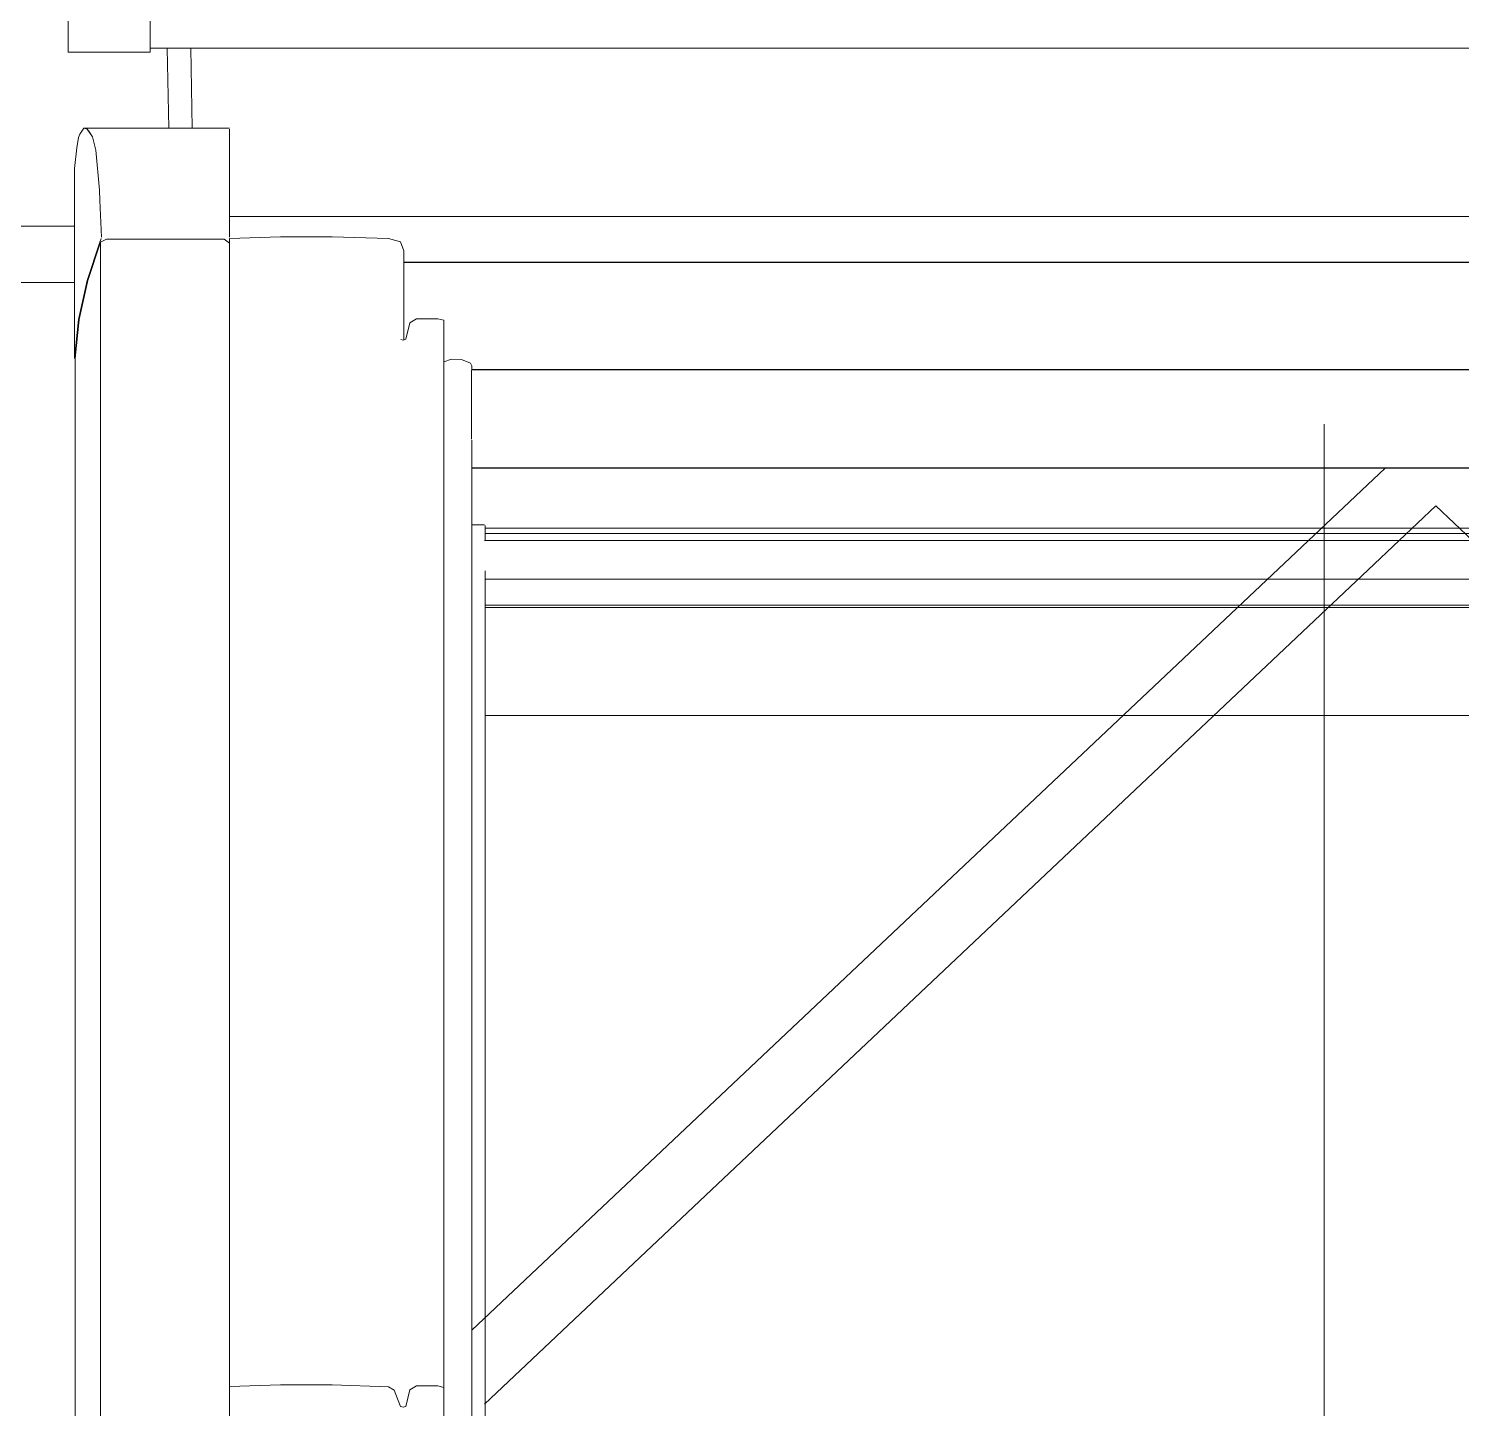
# Model space of a CAD drawing. Header units: metres. Extents: x -4 to 206, y -18 to 45.
# Drawn here: x 50.38 to 50.8279, y -3.3115 to -2.88 of the extents above; entities that cross this region are included whole.
import ezdxf

# ---------------------------------------------------------------- set-up
doc = ezdxf.new("R2010")
doc.units = ezdxf.units.M
doc.header["$MEASUREMENT"] = 0
doc.set_wipeout_variables(frame=1)
doc.linetypes.add('Untersicht', pattern=[0.001, 0.0005, -0.0005])
doc.linetypes.add('Wipeout_Contour', pattern=[1, 0, -1])
doc.layers.add('3._DD PP STG2_4_325 Dachfenster', color=7, linetype='Continuous')
doc.layers.add('3._DD PP STG2_4_851 Marker Schnitt', color=7, linetype='Continuous')

msp = doc.modelspace()

# ---------------------------------------------------------------- wipeouts: each hides what was drawn before it
at = {"color": 254, "linetype": 'Wipeout_Contour', "lineweight": 0, "ltscale": 755.890576}
msp.add_wipeout([(50.33801, -2.88617), (50.33738, -2.91112), (50.3627, -2.91112), (50.36401, -2.91297), (50.3644, -2.91409), (50.36493, -2.91726), (50.3657, -2.92375), (50.3657, -2.94175), (50.38, -2.94175), (50.38, -2.88249), (50.36763, -2.88249), (50.36763, -2.88525), (50.36763, -2.88737), (50.342, -2.88737), (50.342, -2.88617)], dxfattribs=at).dxf.layer = '3._DD PP STG2_4_325 Dachfenster'
at = {"color": 254, "linetype": 'Wipeout_Contour', "lineweight": 0, "ltscale": 456.543449}
msp.add_wipeout([(50.3655, -3.01861), (50.3655, -3.55347), (50.3657, -3.55535), (50.3663, -3.55852), (50.3676, -3.57243), (50.3676, -3.58839), (50.36762, -3.63669), (50.38, -3.63669), (50.38, -3.01861)], dxfattribs=at).dxf.layer = '3._DD PP STG2_4_325 Dachfenster'
at = {"color": 254, "linetype": 'Wipeout_Contour', "lineweight": 0, "ltscale": 202.270447}
msp.add_wipeout([(50.4428, -3.30465), (50.4428, -3.48855), (50.4587, -3.48855), (50.4587, -3.30414)], dxfattribs=at).dxf.layer = '3._DD PP STG2_4_325 Dachfenster'
at = {"color": 254, "linetype": 'Wipeout_Contour', "lineweight": 0, "ltscale": 202.454572}
msp.add_wipeout([(50.4963, -3.48855), (50.4971, -3.48855), (50.4971, -3.31114), (50.4963, -3.31093)], dxfattribs=at).dxf.layer = '3._DD PP STG2_4_325 Dachfenster'

# ---------------------------------------------------------------- next in the draw order: wipeouts: each hides what was drawn before it
at = {"color": 254, "linetype": 'Wipeout_Contour', "lineweight": 0, "ltscale": 201.881694}
msp.add_wipeout([(50.38, -2.86036), (50.38, -2.88249), (50.39237, -2.88249), (50.39237, -2.86036)], dxfattribs=at).dxf.layer = '3._DD PP STG2_4_325 Dachfenster'
at = {"color": 254, "linetype": 'Wipeout_Contour', "lineweight": 0, "ltscale": 201.901793}
msp.add_wipeout([(50.3943, -2.94175), (50.38, -2.94175), (50.38, -2.94231), (50.3943, -2.94231)], dxfattribs=at).dxf.layer = '3._DD PP STG2_4_325 Dachfenster'
at = {"color": 254, "linetype": 'Wipeout_Contour', "lineweight": 0, "ltscale": 201.860255}
msp.add_wipeout([(50.38, -3.00058), (50.3655, -3.00058), (50.3655, -3.01861), (50.38, -3.01861)], dxfattribs=at).dxf.layer = '3._DD PP STG2_4_325 Dachfenster'
at = {"color": 254, "linetype": 'Wipeout_Contour', "lineweight": 0, "ltscale": 202.457907}
msp.add_wipeout([(50.4979, -3.31086), (50.4971, -3.31114), (50.4971, -3.48855), (50.4979, -3.48855)], dxfattribs=at).dxf.layer = '3._DD PP STG2_4_325 Dachfenster'

# ---------------------------------------------------------------- next in the draw order: wipeouts: each hides what was drawn before it
at = {"color": 254, "linetype": 'Wipeout_Contour', "lineweight": 0, "ltscale": 757.846687}
msp.add_wipeout([(50.38, -2.94175), (50.3943, -2.94175), (50.3943, -2.92375), (50.39507, -2.91726), (50.3956, -2.91409), (50.39599, -2.91297), (50.3973, -2.91112), (50.42262, -2.91112), (50.42199, -2.88617), (50.418, -2.88617), (50.418, -2.88737), (50.39237, -2.88737), (50.39237, -2.88525), (50.39237, -2.88249), (50.38, -2.88249)], dxfattribs=at).dxf.layer = '3._DD PP STG2_4_325 Dachfenster'
at = {"color": 254, "linetype": 'Wipeout_Contour', "lineweight": 0, "ltscale": 201.857401}
msp.add_wipeout([(50.38, -2.99478), (50.3655, -2.99478), (50.3655, -3.00058), (50.38, -3.00058)], dxfattribs=at).dxf.layer = '3._DD PP STG2_4_325 Dachfenster'
at = {"color": 254, "linetype": 'Wipeout_Contour', "lineweight": 0, "ltscale": 452.753531}
msp.add_wipeout([(50.38, -3.63669), (50.39238, -3.63669), (50.3924, -3.58839), (50.3924, -3.57243), (50.3937, -3.55852), (50.3943, -3.55537), (50.3945, -3.55347), (50.3945, -3.01861), (50.38, -3.01861)], dxfattribs=at).dxf.layer = '3._DD PP STG2_4_325 Dachfenster'
at = {"color": 254, "linetype": 'Wipeout_Contour', "lineweight": 0, "ltscale": 202.450213}
msp.add_wipeout([(50.4943, -3.48855), (50.4963, -3.48855), (50.4963, -3.31093), (50.4943, -3.30576)], dxfattribs=at).dxf.layer = '3._DD PP STG2_4_325 Dachfenster'

# ---------------------------------------------------------------- next in the draw order: wipeouts: each hides what was drawn before it
at = {"color": 254, "linetype": 'Wipeout_Contour', "lineweight": 0, "ltscale": 201.959988}
msp.add_wipeout([(50.39238, -2.88002), (50.39237, -2.88737), (50.418, -2.88737), (50.418, -2.88002)], dxfattribs=at).dxf.layer = '3._DD PP STG2_4_325 Dachfenster'
at = {"color": 254, "linetype": 'Wipeout_Contour', "lineweight": 0, "ltscale": 201.630522}
msp.add_wipeout([(50.42312, -2.88617), (50.42199, -2.88617), (50.42262, -2.91112), (50.42325, -2.91112)], dxfattribs=at).dxf.layer = '3._DD PP STG2_4_325 Dachfenster'
at = {"color": 254, "linetype": 'Wipeout_Contour', "lineweight": 0, "ltscale": 252.788815}
msp.add_wipeout([(50.3657, -2.98316), (50.3655, -2.99478), (50.38, -2.99478), (50.38, -2.95942), (50.3657, -2.95942)], dxfattribs=at).dxf.layer = '3._DD PP STG2_4_325 Dachfenster'
at = {"color": 254, "linetype": 'Wipeout_Contour', "lineweight": 0, "ltscale": 202.440919}
msp.add_wipeout([(50.4925, -3.48855), (50.4943, -3.48855), (50.4943, -3.30576), (50.4925, -3.3047)], dxfattribs=at).dxf.layer = '3._DD PP STG2_4_325 Dachfenster'
at = {"color": 254, "linetype": 'Wipeout_Contour', "lineweight": 0, "ltscale": 202.463061}
msp.add_wipeout([(50.4979, -3.31086), (50.4979, -3.48855), (50.4992, -3.48855), (50.4992, -3.30569)], dxfattribs=at).dxf.layer = '3._DD PP STG2_4_325 Dachfenster'

# ---------------------------------------------------------------- next in the draw order: linework, layer by layer
at = {"layer": '3._DD PP STG2_4_325 Dachfenster', "color": 7, "linetype": 'Continuous', "lineweight": 13, "ltscale": 1000, "flags": 128}
msp.add_lwpolyline([(50.39237, -2.88525), (50.39237, -2.88737)], dxfattribs=at)

# ---------------------------------------------------------------- next in the draw order: wipeouts: each hides what was drawn before it
at = {"color": 254, "linetype": 'Wipeout_Contour', "lineweight": 0, "ltscale": 201.958177}
msp.add_wipeout([(50.39239, -2.87125), (50.39238, -2.88002), (50.418, -2.88002), (50.418, -2.87125)], dxfattribs=at).dxf.layer = '3._DD PP STG2_4_325 Dachfenster'
at = {"color": 254, "linetype": 'Wipeout_Contour', "lineweight": 0, "ltscale": 202.030399}
msp.add_wipeout([(50.43074, -2.88617), (50.4233, -2.88617), (50.42385, -2.91112), (50.43112, -2.91112)], dxfattribs=at).dxf.layer = '3._DD PP STG2_4_325 Dachfenster'
at = {"color": 254, "linetype": 'Wipeout_Contour', "lineweight": 0, "ltscale": 201.915296}
msp.add_wipeout([(50.3945, -2.99478), (50.38, -2.99478), (50.38, -3.00058), (50.3945, -3.00058)], dxfattribs=at).dxf.layer = '3._DD PP STG2_4_325 Dachfenster'
at = {"color": 254, "linetype": 'Wipeout_Contour', "lineweight": 0, "ltscale": 202.401967}
msp.add_wipeout([(50.4749, -3.48855), (50.4925, -3.48855), (50.4925, -3.3047), (50.4749, -3.30414)], dxfattribs=at).dxf.layer = '3._DD PP STG2_4_325 Dachfenster'
at = {"color": 254, "linetype": 'Wipeout_Contour', "lineweight": 0, "ltscale": 202.468291}
msp.add_wipeout([(50.4992, -3.48855), (50.5013, -3.48855), (50.5013, -3.30442), (50.4992, -3.30569)], dxfattribs=at).dxf.layer = '3._DD PP STG2_4_325 Dachfenster'

# ---------------------------------------------------------------- next in the draw order: linework, layer by layer
at = {"layer": '3._DD PP STG2_4_325 Dachfenster', "color": 7, "linetype": 'Continuous', "lineweight": 13, "ltscale": 1000, "flags": 128}
for points in [[(50.40214, -2.6606), (50.40665, -2.67658), (50.40954, -2.69596), (50.41081, -2.71844), (50.41039, -2.74383), (50.4083, -2.77169), (50.40457, -2.80181), (50.40325, -2.80839), (50.40116, -2.81524), (50.4004, -2.81715), (50.39929, -2.82182), (50.3963, -2.83219), (50.39562, -2.83596), (50.3937, -2.84555), (50.39335, -2.84911), (50.3924, -2.85774), (50.3924, -2.86092), (50.39239, -2.87125), (50.39238, -2.88002), (50.39237, -2.88737)], [(50.39237, -2.79375), (50.39237, -2.88525)]]:
    msp.add_lwpolyline(points, dxfattribs=at)

# ---------------------------------------------------------------- next in the draw order: wipeouts: each hides what was drawn before it
at = {"color": 254, "linetype": 'Wipeout_Contour', "lineweight": 0, "ltscale": 151.80602}
msp.add_wipeout([(50.4232, -2.88617), (50.42375, -2.91112), (50.4233, -2.88617)], dxfattribs=at).dxf.layer = '3._DD PP STG2_4_325 Dachfenster'
at = {"color": 254, "linetype": 'Wipeout_Contour', "lineweight": 0, "ltscale": 305.617239}
msp.add_wipeout([(51.19688, -2.88617), (50.43074, -2.88617), (50.43112, -2.91112), (50.4428, -2.91112), (50.4428, -2.93878), (51.19688, -2.93878)], dxfattribs=at).dxf.layer = '3._DD PP STG2_4_325 Dachfenster'
at = {"color": 254, "linetype": 'Wipeout_Contour', "lineweight": 0, "ltscale": 251.918603}
msp.add_wipeout([(50.38, -2.99478), (50.3945, -2.99478), (50.3945, -2.98331), (50.3943, -2.95942), (50.38, -2.95942)], dxfattribs=at).dxf.layer = '3._DD PP STG2_4_325 Dachfenster'
at = {"color": 254, "linetype": 'Wipeout_Contour', "lineweight": 0, "ltscale": 202.392525}
msp.add_wipeout([(50.4971, -2.97745), (50.4971, -3.31114), (50.4979, -3.31086), (50.4979, -2.97717)], dxfattribs=at).dxf.layer = '3._DD PP STG2_4_325 Dachfenster'
at = {"color": 254, "linetype": 'Wipeout_Contour', "lineweight": 0, "ltscale": 201.918149}
msp.add_wipeout([(50.3945, -3.00058), (50.38, -3.00058), (50.38, -3.01861), (50.3945, -3.01861)], dxfattribs=at).dxf.layer = '3._DD PP STG2_4_325 Dachfenster'
at = {"color": 254, "linetype": 'Wipeout_Contour', "lineweight": 0, "ltscale": 202.334307}
msp.add_wipeout([(50.4587, -3.30414), (50.4587, -3.48855), (50.4749, -3.48855), (50.4749, -3.30414)], dxfattribs=at).dxf.layer = '3._DD PP STG2_4_325 Dachfenster'
at = {"color": 254, "linetype": 'Wipeout_Contour', "lineweight": 0, "ltscale": 202.485182}
msp.add_wipeout([(50.5013, -3.48855), (50.5079, -3.48855), (50.5079, -3.30442), (50.5013, -3.30442)], dxfattribs=at).dxf.layer = '3._DD PP STG2_4_325 Dachfenster'

# ---------------------------------------------------------------- next in the draw order: wipeouts: each hides what was drawn before it
at = {"color": 254, "linetype": 'Wipeout_Contour', "lineweight": 0, "ltscale": 151.384043}
msp.add_wipeout([(50.42312, -2.88617), (50.42325, -2.91112), (50.4232, -2.88617)], dxfattribs=at).dxf.layer = '3._DD PP STG2_4_325 Dachfenster'
at = {"color": 254, "linetype": 'Wipeout_Contour', "lineweight": 0, "ltscale": 252.227151}
msp.add_wipeout([(50.3945, -2.98316), (50.3945, -3.55347), (50.3956, -3.54311), (50.3958, -3.54221), (50.3958, -2.97092)], dxfattribs=at).dxf.layer = '3._DD PP STG2_4_325 Dachfenster'
at = {"color": 254, "linetype": 'Wipeout_Contour', "lineweight": 0, "ltscale": 202.382822}
msp.add_wipeout([(50.4943, -2.97205), (50.4943, -3.30576), (50.4963, -3.31093), (50.4963, -2.97721)], dxfattribs=at).dxf.layer = '3._DD PP STG2_4_325 Dachfenster'
at = {"color": 254, "linetype": 'Wipeout_Contour', "lineweight": 0, "ltscale": 202.502325}
msp.add_wipeout([(50.5079, -3.48855), (50.5098, -3.48855), (50.5098, -3.30492), (50.5079, -3.30442)], dxfattribs=at).dxf.layer = '3._DD PP STG2_4_325 Dachfenster'

# ---------------------------------------------------------------- next in the draw order: wipeouts: each hides what was drawn before it
at = {"color": 254, "linetype": 'Wipeout_Contour', "lineweight": 0, "ltscale": 203.617455}
msp.add_wipeout([(51.222, -2.87867), (50.418, -2.87867), (50.418, -2.88617), (51.222, -2.88617)], dxfattribs=at).dxf.layer = '3._DD PP STG2_4_325 Dachfenster'
at = {"color": 254, "linetype": 'Wipeout_Contour', "lineweight": 0, "ltscale": 252.154072}
msp.add_wipeout([(50.3958, -2.97092), (50.3958, -3.54221), (50.3983, -3.53094), (50.3985, -3.53034), (50.3985, -2.95875)], dxfattribs=at).dxf.layer = '3._DD PP STG2_4_325 Dachfenster'
at = {"color": 254, "linetype": 'Wipeout_Contour', "lineweight": 0, "ltscale": 202.264694}
msp.add_wipeout([(50.4963, -3.31093), (50.4971, -3.31114), (50.4971, -2.97745), (50.4964, -2.97727)], dxfattribs=at).dxf.layer = '3._DD PP STG2_4_325 Dachfenster'
at = {"color": 254, "linetype": 'Wipeout_Contour', "lineweight": 0, "ltscale": 202.471284}
msp.add_wipeout([(50.5098, -2.98422), (50.5098, -3.48855), (50.5122, -3.48855), (50.5122, -2.98339)], dxfattribs=at).dxf.layer = '3._DD PP STG2_4_325 Dachfenster'

# ---------------------------------------------------------------- next in the draw order: linework, layer by layer
at = {"layer": '3._DD PP STG2_4_325 Dachfenster', "color": 7, "linetype": 'Continuous', "lineweight": 13, "ltscale": 1000, "flags": 128}
for points in [[(50.418, -2.88737), (50.418, -2.88002), (50.418, -2.87125), (50.418, -2.86092), (50.418, -2.84911), (50.418, -2.83596), (50.418, -2.82182), (50.418, -2.81524), (50.418, -2.80839), (50.418, -2.80181), (50.418, -2.77169), (50.418, -2.74383), (50.418, -2.71844), (50.418, -2.69596), (50.418, -2.67658), (50.418, -2.6606)], [(50.39237, -2.88737), (50.418, -2.88737)], [(50.418, -2.88617), (51.222, -2.88617)]]:
    msp.add_lwpolyline(points, dxfattribs=at)

# ---------------------------------------------------------------- next in the draw order: wipeouts: each hides what was drawn before it
at = {"color": 254, "linetype": 'Wipeout_Contour', "lineweight": 0, "ltscale": 252.294394}
msp.add_wipeout([(50.3943, -2.92375), (50.3943, -2.98316), (50.3956, -2.97092), (50.3956, -2.91409), (50.39507, -2.91726)], dxfattribs=at).dxf.layer = '3._DD PP STG2_4_325 Dachfenster'
at = {"color": 254, "linetype": 'Wipeout_Contour', "lineweight": 0, "ltscale": 252.143374}
msp.add_wipeout([(50.4025, -2.9468), (50.3985, -2.95875), (50.3985, -3.53034), (50.4023, -3.51899), (50.4025, -3.51847)], dxfattribs=at).dxf.layer = '3._DD PP STG2_4_325 Dachfenster'
at = {"color": 254, "linetype": 'Wipeout_Contour', "lineweight": 0, "ltscale": 202.374682}
msp.add_wipeout([(50.4925, -2.97098), (50.4925, -3.3047), (50.4943, -3.30576), (50.4943, -2.97205)], dxfattribs=at).dxf.layer = '3._DD PP STG2_4_325 Dachfenster'
at = {"color": 254, "linetype": 'Wipeout_Contour', "lineweight": 0, "ltscale": 202.395783}
msp.add_wipeout([(50.4992, -2.97201), (50.4979, -2.97717), (50.4979, -3.31086), (50.4992, -3.30569)], dxfattribs=at).dxf.layer = '3._DD PP STG2_4_325 Dachfenster'
at = {"color": 254, "linetype": 'Wipeout_Contour', "lineweight": 0, "ltscale": 202.435993}
msp.add_wipeout([(50.5079, -2.97074), (50.5079, -3.30442), (50.5098, -3.30492), (50.5098, -2.97123)], dxfattribs=at).dxf.layer = '3._DD PP STG2_4_325 Dachfenster'
at = {"color": 254, "linetype": 'Wipeout_Contour', "lineweight": 0, "ltscale": 202.482217}
msp.add_wipeout([(50.5122, -2.98339), (50.5122, -3.48855), (50.5153, -3.48855), (50.5153, -2.98347)], dxfattribs=at).dxf.layer = '3._DD PP STG2_4_325 Dachfenster'

# ---------------------------------------------------------------- next in the draw order: linework, layer by layer
at = {"layer": '3._DD PP STG2_4_325 Dachfenster', "color": 7, "linetype": 'Continuous', "lineweight": 13, "ltscale": 1000, "flags": 128}
for points in [[(50.4971, -3.31114), (50.4963, -3.31093)], [(50.4979, -3.31086), (50.4971, -3.31114)]]:
    msp.add_lwpolyline(points, dxfattribs=at)

# ---------------------------------------------------------------- next in the draw order: wipeouts: each hides what was drawn before it
at = {"color": 254, "linetype": 'Wipeout_Contour', "lineweight": 0, "ltscale": 202.118539}
msp.add_wipeout([(50.4411, -2.94584), (50.4043, -2.94584), (50.4043, -3.51772), (50.4411, -3.51772)], dxfattribs=at).dxf.layer = '3._DD PP STG2_4_325 Dachfenster'
at = {"color": 254, "linetype": 'Wipeout_Contour', "lineweight": 0, "ltscale": 202.335804}
msp.add_wipeout([(50.4749, -2.97042), (50.4749, -3.30414), (50.4925, -3.3047), (50.4925, -2.97098)], dxfattribs=at).dxf.layer = '3._DD PP STG2_4_325 Dachfenster'
at = {"color": 254, "linetype": 'Wipeout_Contour', "lineweight": 0, "ltscale": 202.402006}
msp.add_wipeout([(50.4992, -2.97201), (50.4992, -3.30569), (50.5013, -3.30442), (50.5013, -2.97074)], dxfattribs=at).dxf.layer = '3._DD PP STG2_4_325 Dachfenster'
at = {"color": 254, "linetype": 'Wipeout_Contour', "lineweight": 0, "ltscale": 202.494179}
msp.add_wipeout([(50.5153, -2.98347), (50.5153, -3.48855), (50.5181, -3.48855), (50.5181, -2.9846)], dxfattribs=at).dxf.layer = '3._DD PP STG2_4_325 Dachfenster'

# ---------------------------------------------------------------- next in the draw order: linework, layer by layer
at = {"layer": '3._DD PP STG2_4_325 Dachfenster', "color": 7, "linetype": 'Continuous', "lineweight": 13, "ltscale": 1000, "flags": 128}
for points in [[(50.4943, -3.30576), (50.4925, -3.3047)], [(50.4963, -3.31093), (50.4943, -3.30576)]]:
    msp.add_lwpolyline(points, dxfattribs=at)

# ---------------------------------------------------------------- next in the draw order: wipeouts: each hides what was drawn before it
at = {"color": 254, "linetype": 'Wipeout_Contour', "lineweight": 0, "ltscale": 252.964002}
msp.add_wipeout([(50.4025, -2.9468), (50.4025, -3.51847), (50.40275, -3.51781), (50.4043, -3.51772), (50.4043, -2.94584)], dxfattribs=at).dxf.layer = '3._DD PP STG2_4_325 Dachfenster'
at = {"color": 254, "linetype": 'Wipeout_Contour', "lineweight": 0, "ltscale": 202.195528}
msp.add_wipeout([(50.4411, -3.51772), (50.4428, -3.51772), (50.4428, -2.94709), (50.4411, -2.94584)], dxfattribs=at).dxf.layer = '3._DD PP STG2_4_325 Dachfenster'
at = {"color": 254, "linetype": 'Wipeout_Contour', "lineweight": 0, "ltscale": 202.001288}
msp.add_wipeout([(50.4963, -2.94673), (50.4943, -2.97205), (50.4963, -2.97714), (50.4973, -2.94949)], dxfattribs=at).dxf.layer = '3._DD PP STG2_4_325 Dachfenster'
at = {"color": 254, "linetype": 'Wipeout_Contour', "lineweight": 0, "ltscale": 202.419331}
msp.add_wipeout([(50.5079, -2.97074), (50.5013, -2.97074), (50.5013, -3.30442), (50.5079, -3.30442)], dxfattribs=at).dxf.layer = '3._DD PP STG2_4_325 Dachfenster'
at = {"color": 254, "linetype": 'Wipeout_Contour', "lineweight": 0, "ltscale": 302.865398}
msp.add_wipeout([(50.5181, -3.48855), (50.5186, -3.48855), (50.5186, -3.0087), (50.5185, -2.98658), (50.5186, -2.98545), (50.5181, -2.9846)], dxfattribs=at).dxf.layer = '3._DD PP STG2_4_325 Dachfenster'

# ---------------------------------------------------------------- next in the draw order: linework, layer by layer
at = {"layer": '3._DD PP STG2_4_325 Dachfenster', "color": 7, "linetype": 'Continuous', "lineweight": 13, "ltscale": 1000, "flags": 128}
for points in [[(50.4992, -3.30569), (50.4979, -3.31086)], [(50.5013, -3.30442), (50.4992, -3.30569)], [(50.5098, -3.30492), (50.5079, -3.30442), (50.5013, -3.30442)]]:
    msp.add_lwpolyline(points, dxfattribs=at)

# ---------------------------------------------------------------- next in the draw order: wipeouts: each hides what was drawn before it
at = {"color": 254, "linetype": 'Wipeout_Contour', "lineweight": 0, "ltscale": 202.204256}
msp.add_wipeout([(50.4428, -2.97093), (50.4428, -3.30465), (50.4587, -3.30414), (50.4587, -2.97042)], dxfattribs=at).dxf.layer = '3._DD PP STG2_4_325 Dachfenster'
at = {"color": 254, "linetype": 'Wipeout_Contour', "lineweight": 0, "ltscale": 203.644315}
msp.add_wipeout([(50.5185, -3.00171), (51.1215, -3.00171), (51.1215, -2.9974), (50.5185, -2.9974)], dxfattribs=at).dxf.layer = '3._DD PP STG2_4_325 Dachfenster'
at = {"color": 254, "linetype": 'Wipeout_Contour', "lineweight": 0, "ltscale": 203.646783}
msp.add_wipeout([(50.5186, -3.00949), (50.5186, -3.01055), (51.1214, -3.01055), (51.1214, -3.00949)], dxfattribs=at).dxf.layer = '3._DD PP STG2_4_325 Dachfenster'
at = {"color": 254, "linetype": 'Wipeout_Contour', "lineweight": 0, "ltscale": 152.601748}
msp.add_wipeout([(50.5186, -3.01741), (50.5186, -3.28706), (50.80413, -3.01741)], dxfattribs=at).dxf.layer = '3._DD PP STG2_4_325 Dachfenster'

# ---------------------------------------------------------------- next in the draw order: wipeouts: each hides what was drawn before it
at = {"color": 254, "linetype": 'Wipeout_Contour', "lineweight": 0, "ltscale": 202.268298}
msp.add_wipeout([(50.4587, -2.97042), (50.4587, -3.30414), (50.4749, -3.30414), (50.4749, -2.97042)], dxfattribs=at).dxf.layer = '3._DD PP STG2_4_325 Dachfenster'
at = {"color": 254, "linetype": 'Wipeout_Contour', "lineweight": 0, "ltscale": 203.642565}
msp.add_wipeout([(50.5185, -2.98679), (50.5185, -2.9974), (51.1215, -2.9974), (51.1215, -2.98679)], dxfattribs=at).dxf.layer = '3._DD PP STG2_4_325 Dachfenster'
at = {"color": 254, "linetype": 'Wipeout_Contour', "lineweight": 0, "ltscale": 203.645417}
msp.add_wipeout([(50.5185, -3.00673), (51.1215, -3.00673), (51.1215, -3.00171), (50.5185, -3.00171)], dxfattribs=at).dxf.layer = '3._DD PP STG2_4_325 Dachfenster'
at = {"color": 254, "linetype": 'Wipeout_Contour', "lineweight": 0, "ltscale": 203.646984}
msp.add_wipeout([(50.5186, -3.01055), (50.5186, -3.01118), (51.1214, -3.01118), (51.1214, -3.01055)], dxfattribs=at).dxf.layer = '3._DD PP STG2_4_325 Dachfenster'
at = {"color": 254, "linetype": 'Wipeout_Contour', "lineweight": 0, "ltscale": 407.447687}
msp.add_wipeout([(50.5186, -3.28706), (50.5186, -3.31181), (50.70574, -3.48855), (50.93426, -3.48855), (51.1214, -3.31181), (51.1214, -3.28706), (50.83587, -3.01741), (50.80413, -3.01741)], dxfattribs=at).dxf.layer = '3._DD PP STG2_4_325 Dachfenster'

# ---------------------------------------------------------------- next in the draw order: linework, layer by layer
at = {"layer": '3._DD PP STG2_4_325 Dachfenster', "color": 7, "linetype": 'Continuous', "lineweight": 13, "ltscale": 1000, "flags": 128}
for points in [[(50.82, -3.02929), (50.80854, -3.0401), (50.79881, -3.0493), (50.52257, -3.31019)], [(50.82, -3.02929), (50.83146, -3.0401), (50.84119, -3.0493), (51.11743, -3.31019)], [(50.5186, -3.03515), (50.5225, -3.03515)], [(50.5227, -3.03537), (50.5227, -3.0401)], [(50.5227, -3.03622), (51.1173, -3.03622)], [(50.52257, -3.0401), (51.11743, -3.0401)], [(50.5227, -3.03791), (51.1173, -3.03791)], [(50.5227, -3.04958), (50.5227, -3.48855)], [(50.5227, -3.05213), (51.1173, -3.05213)], [(50.5227, -3.06026), (51.1173, -3.06026)], [(50.5227, -3.06103), (51.1173, -3.06103)], [(50.5227, -3.09476), (51.1173, -3.09476)], [(50.4925, -3.3047), (50.4749, -3.30414), (50.4587, -3.30414), (50.4428, -3.30465)]]:
    msp.add_lwpolyline(points, dxfattribs=at)

# ---------------------------------------------------------------- next in the draw order: wipeouts: each hides what was drawn before it
at = {"color": 254, "linetype": 'Wipeout_Contour', "lineweight": 0, "ltscale": 202.15911}
msp.add_wipeout([(50.4428, -2.97093), (50.4587, -2.97042), (50.4587, -2.9451), (50.4428, -2.94562)], dxfattribs=at).dxf.layer = '3._DD PP STG2_4_325 Dachfenster'
at = {"color": 254, "linetype": 'Wipeout_Contour', "lineweight": 0, "ltscale": 202.290698}
msp.add_wipeout([(50.4925, -2.94567), (50.4749, -2.9451), (50.4749, -2.97042), (50.4925, -2.97098)], dxfattribs=at).dxf.layer = '3._DD PP STG2_4_325 Dachfenster'
at = {"color": 254, "linetype": 'Wipeout_Contour', "lineweight": 0, "ltscale": 203.647143}
msp.add_wipeout([(50.5186, -3.01118), (50.5186, -3.01189), (51.1214, -3.01189), (51.1214, -3.01118)], dxfattribs=at).dxf.layer = '3._DD PP STG2_4_325 Dachfenster'

# ---------------------------------------------------------------- next in the draw order: wipeouts: each hides what was drawn before it
at = {"color": 254, "linetype": 'Wipeout_Contour', "lineweight": 0, "ltscale": 202.223546}
msp.add_wipeout([(50.4749, -2.9451), (50.4587, -2.9451), (50.4587, -2.97042), (50.4749, -2.97042)], dxfattribs=at).dxf.layer = '3._DD PP STG2_4_325 Dachfenster'
at = {"color": 254, "linetype": 'Wipeout_Contour', "lineweight": 0, "ltscale": 152.21936}
msp.add_wipeout([(50.4925, -2.97098), (50.4963, -2.94673), (50.4925, -2.94567)], dxfattribs=at).dxf.layer = '3._DD PP STG2_4_325 Dachfenster'
at = {"color": 254, "linetype": 'Wipeout_Contour', "lineweight": 0, "ltscale": 305.466695}
msp.add_wipeout([(50.5185, -3.00758), (50.5185, -3.00843), (50.5186, -3.00949), (51.1214, -3.00949), (51.1214, -3.0087), (51.1215, -3.00758)], dxfattribs=at).dxf.layer = '3._DD PP STG2_4_325 Dachfenster'
at = {"color": 254, "linetype": 'Wipeout_Contour', "lineweight": 0, "ltscale": 203.647878}
msp.add_wipeout([(50.5186, -3.01189), (50.5186, -3.01734), (51.1214, -3.01734), (51.1214, -3.01189)], dxfattribs=at).dxf.layer = '3._DD PP STG2_4_325 Dachfenster'

# ---------------------------------------------------------------- next in the draw order: linework, layer by layer
at = {"layer": '3._DD PP STG2_4_325 Dachfenster', "color": 7, "linetype": 'Continuous', "lineweight": 13, "ltscale": 1000, "flags": 128}
for points in [[(50.5186, -3.01734), (51.1214, -3.01734)], [(50.80413, -3.01741), (50.5186, -3.28706)], [(50.5186, -3.01741), (51.1214, -3.01741)]]:
    msp.add_lwpolyline(points, dxfattribs=at)

# ---------------------------------------------------------------- next in the draw order: wipeouts: each hides what was drawn before it
at = {"color": 254, "linetype": 'Wipeout_Contour', "lineweight": 0, "ltscale": 151.488179}
msp.add_wipeout([(50.4963, -2.97714), (50.4971, -2.97745), (50.4973, -2.94949)], dxfattribs=at).dxf.layer = '3._DD PP STG2_4_325 Dachfenster'
at = {"color": 254, "linetype": 'Wipeout_Contour', "lineweight": 0, "ltscale": 203.646106}
msp.add_wipeout([(50.5185, -3.00758), (51.1215, -3.00758), (51.1215, -3.00673), (50.5185, -3.00673)], dxfattribs=at).dxf.layer = '3._DD PP STG2_4_325 Dachfenster'

# ---------------------------------------------------------------- next in the draw order: linework, layer by layer
at = {"layer": '3._DD PP STG2_4_325 Dachfenster', "color": 7, "linetype": 'Continuous', "lineweight": 13, "ltscale": 1000, "flags": 128}
msp.add_lwpolyline([(50.5186, -3.0087), (50.5186, -3.48855)], dxfattribs=at)

# ---------------------------------------------------------------- next in the draw order: wipeouts: each hides what was drawn before it
at = {"color": 254, "linetype": 'Wipeout_Contour', "lineweight": 0, "ltscale": 151.803133}
msp.add_wipeout([(50.4925, -2.97098), (50.4943, -2.97205), (50.4963, -2.94673)], dxfattribs=at).dxf.layer = '3._DD PP STG2_4_325 Dachfenster'

# ---------------------------------------------------------------- next in the draw order: wipeouts: each hides what was drawn before it
at = {"color": 254, "linetype": 'Wipeout_Contour', "lineweight": 0, "ltscale": 203.634897}
msp.add_wipeout([(50.4973, -2.95313), (50.4973, -2.96508), (51.1427, -2.96508), (51.1427, -2.95313)], dxfattribs=at).dxf.layer = '3._DD PP STG2_4_325 Dachfenster'

# ---------------------------------------------------------------- next in the draw order: wipeouts: each hides what was drawn before it
at = {"color": 254, "linetype": 'Wipeout_Contour', "lineweight": 0, "ltscale": 814.512266}
msp.add_wipeout([(50.4428, -2.93878), (50.4428, -2.94562), (50.4587, -2.9451), (50.4749, -2.9451), (50.4925, -2.94567), (50.4963, -2.94673), (50.4973, -2.94949), (50.4973, -2.95306), (51.1427, -2.95306), (51.1427, -2.94949), (51.1437, -2.94673), (51.1475, -2.94567), (51.1651, -2.9451), (51.1813, -2.9451), (51.19688, -2.94561), (51.19688, -2.93878)], dxfattribs=at).dxf.layer = '3._DD PP STG2_4_325 Dachfenster'
at = {"color": 254, "linetype": 'Wipeout_Contour', "lineweight": 0, "ltscale": 814.566768}
msp.add_wipeout([(50.4973, -2.96508), (50.4973, -2.97738), (50.4979, -2.97717), (50.4992, -2.97201), (50.5013, -2.97074), (50.5079, -2.97074), (50.5098, -2.97123), (50.5098, -2.97965), (51.1302, -2.97965), (51.1302, -2.97123), (51.1321, -2.97074), (51.1387, -2.97074), (51.1408, -2.97201), (51.1421, -2.97717), (51.1427, -2.97738), (51.1427, -2.96508)], dxfattribs=at).dxf.layer = '3._DD PP STG2_4_325 Dachfenster'

# ---------------------------------------------------------------- next in the draw order: linework, layer by layer
at = {"layer": '3._DD PP STG2_4_325 Dachfenster', "color": 7, "linetype": 'Continuous', "lineweight": 13, "ltscale": 1000, "flags": 128}
for points in [[(50.4973, -2.94949), (50.4963, -2.94673)], [(50.4973, -2.97738), (50.4973, -2.94949)], [(50.4973, -2.95306), (51.1427, -2.95306)], [(50.4979, -2.97717), (50.4992, -2.97201)], [(50.4992, -2.97201), (50.5013, -2.97074)], [(50.5013, -2.97074), (50.5079, -2.97074), (50.5098, -2.97123)], [(50.4964, -2.97727), (50.4971, -2.97745)], [(50.4971, -2.97745), (50.4979, -2.97717)]]:
    msp.add_lwpolyline(points, dxfattribs=at)

# ---------------------------------------------------------------- next in the draw order: wipeouts: each hides what was drawn before it
at = {"color": 254, "linetype": 'Wipeout_Contour', "lineweight": 0, "ltscale": 607.903839}
msp.add_wipeout([(50.3956, -2.97092), (50.3943, -2.98316), (50.3958, -2.97092), (50.3985, -2.95875), (50.4025, -2.9468), (50.4043, -2.94584), (50.4411, -2.94584), (50.4428, -2.94709), (50.4428, -2.94569), (50.40272, -2.94569), (50.4023, -2.9468), (50.3983, -2.95875)], dxfattribs=at).dxf.layer = '3._DD PP STG2_4_325 Dachfenster'
at = {"color": 254, "linetype": 'Wipeout_Contour', "lineweight": 0, "ltscale": 712.813764}
msp.add_wipeout([(51.1302, -2.97965), (50.5098, -2.97965), (50.5098, -2.98422), (50.5122, -2.98339), (50.5153, -2.98347), (50.5181, -2.9846), (50.5186, -2.98545), (50.5186, -2.98658), (51.1214, -2.98658), (51.1214, -2.98545), (51.1219, -2.9846), (51.1247, -2.98347), (51.1278, -2.98339), (51.1302, -2.98422)], dxfattribs=at).dxf.layer = '3._DD PP STG2_4_325 Dachfenster'

# ---------------------------------------------------------------- next in the draw order: linework, layer by layer
at = {"layer": '3._DD PP STG2_4_325 Dachfenster', "color": 7, "linetype": 'Continuous', "lineweight": 13, "ltscale": 1000, "flags": 128}
for points in [[(50.5098, -2.97123), (50.5098, -3.30492), (50.5098, -3.48855)], [(50.3945, -2.98316), (50.3945, -3.55347)], [(50.5122, -2.98339), (50.5098, -2.98422)], [(50.5153, -2.98347), (50.5122, -2.98339)], [(50.5181, -2.9846), (50.5153, -2.98347)], [(50.5186, -2.98545), (50.5181, -2.9846)], [(50.5185, -2.98658), (51.1215, -2.98658)], [(50.5185, -2.98679), (50.5185, -2.9974), (50.5185, -3.00171), (50.5185, -3.00673), (50.5185, -3.00758), (50.5185, -3.00843)], [(50.5186, -2.98545), (50.5186, -2.98658)]]:
    msp.add_lwpolyline(points, dxfattribs=at)
at = {"layer": '3._DD PP STG2_4_851 Marker Schnitt', "color": 7, "linetype": 'Untersicht', "lineweight": 13, "ltscale": 1000}
msp.add_line((50.78506, 1.99629), (50.78506, -15.64871), dxfattribs=at)

# ---------------------------------------------------------------- next in the draw order: wipeouts: each hides what was drawn before it
at = {"color": 254, "linetype": 'Wipeout_Contour', "lineweight": 0, "ltscale": 303.063437}
msp.add_wipeout([(50.3956, -2.97092), (50.3983, -2.95875), (50.3983, -2.91142), (50.3973, -2.91112), (50.39599, -2.91297), (50.3956, -2.91409)], dxfattribs=at).dxf.layer = '3._DD PP STG2_4_325 Dachfenster'

# ---------------------------------------------------------------- next in the draw order: linework, layer by layer
at = {"layer": '3._DD PP STG2_4_325 Dachfenster', "color": 7, "linetype": 'Continuous', "lineweight": 13, "ltscale": 1000, "flags": 128}
for points in [[(50.3943, -2.92375), (50.3943, -2.98316)], [(50.3943, -2.94175), (50.38, -2.94175), (50.3657, -2.94175)], [(50.3943, -2.95942), (50.38, -2.95942), (50.3657, -2.95942)]]:
    msp.add_lwpolyline(points, dxfattribs=at)

# ---------------------------------------------------------------- next in the draw order: wipeouts: each hides what was drawn before it
at = {"color": 254, "linetype": 'Wipeout_Contour', "lineweight": 0, "ltscale": 403.690613}
msp.add_wipeout([(50.3983, -2.91142), (50.3983, -2.95875), (50.4023, -2.9468), (50.4023, -2.93376), (50.40218, -2.93056), (50.40097, -2.91803), (50.4, -2.91382), (50.3986, -2.91148)], dxfattribs=at).dxf.layer = '3._DD PP STG2_4_325 Dachfenster'

# ---------------------------------------------------------------- next in the draw order: wipeouts: each hides what was drawn before it
at = {"color": 254, "linetype": 'Wipeout_Contour', "lineweight": 0, "ltscale": 151.993479}
msp.add_wipeout([(50.3973, -2.91112), (50.3983, -2.91142), (50.4428, -2.91148)], dxfattribs=at).dxf.layer = '3._DD PP STG2_4_325 Dachfenster'
at = {"color": 254, "linetype": 'Wipeout_Contour', "lineweight": 0, "ltscale": 202.008762}
msp.add_wipeout([(50.40097, -2.91803), (50.40218, -2.93056), (50.4428, -2.93056), (50.4428, -2.91803)], dxfattribs=at).dxf.layer = '3._DD PP STG2_4_325 Dachfenster'

# ---------------------------------------------------------------- next in the draw order: wipeouts: each hides what was drawn before it
at = {"color": 254, "linetype": 'Wipeout_Contour', "lineweight": 0, "ltscale": 202.011053}
msp.add_wipeout([(50.4, -2.91382), (50.40097, -2.91803), (50.4428, -2.91803), (50.4428, -2.91382)], dxfattribs=at).dxf.layer = '3._DD PP STG2_4_325 Dachfenster'
at = {"color": 254, "linetype": 'Wipeout_Contour', "lineweight": 0, "ltscale": 252.995456}
msp.add_wipeout([(50.40218, -2.93056), (50.4023, -2.93376), (50.40281, -2.94527), (50.4428, -2.94527), (50.4428, -2.93056)], dxfattribs=at).dxf.layer = '3._DD PP STG2_4_325 Dachfenster'

# ---------------------------------------------------------------- next in the draw order: linework, layer by layer
at = {"layer": '3._DD PP STG2_4_325 Dachfenster', "color": 7, "linetype": 'Continuous', "lineweight": 13, "ltscale": 1000, "flags": 128}
for points in [[(50.4428, -2.93878), (51.19688, -2.93878)], [(50.4411, -2.94584), (50.4428, -2.94709)], [(50.4963, -2.94673), (50.4925, -2.94567), (50.4749, -2.9451), (50.4587, -2.9451), (50.4428, -2.94562)], [(50.4428, -2.94709), (50.4428, -2.94569)], [(50.4428, -2.94709), (50.4428, -3.51772)]]:
    msp.add_lwpolyline(points, dxfattribs=at)

# ---------------------------------------------------------------- next in the draw order: wipeouts: each hides what was drawn before it
at = {"color": 254, "linetype": 'Wipeout_Contour', "lineweight": 0, "ltscale": 201.998612}
msp.add_wipeout([(50.4428, -2.91148), (50.3986, -2.91148), (50.4, -2.91382), (50.4428, -2.91382)], dxfattribs=at).dxf.layer = '3._DD PP STG2_4_325 Dachfenster'
at = {"color": 254, "linetype": 'Wipeout_Contour', "lineweight": 0, "ltscale": 151.994848}
msp.add_wipeout([(50.4023, -2.9468), (50.40272, -2.94569), (50.4023, -2.93376)], dxfattribs=at).dxf.layer = '3._DD PP STG2_4_325 Dachfenster'

# ---------------------------------------------------------------- next in the draw order: linework, layer by layer
at = {"layer": '3._DD PP STG2_4_325 Dachfenster', "color": 7, "linetype": 'Continuous', "lineweight": 13, "ltscale": 1000, "flags": 128}
for points in [[(50.4233, -2.88617), (50.42385, -2.91112)], [(50.43112, -2.91112), (50.43074, -2.88617)], [(50.3943, -2.92375), (50.39507, -2.91726), (50.3956, -2.91409), (50.39599, -2.91297), (50.3973, -2.91112), (50.3983, -2.91142), (50.4, -2.91382), (50.40097, -2.91803), (50.40218, -2.93056), (50.4023, -2.93376), (50.40281, -2.94527)], [(50.3973, -2.91112), (50.4428, -2.91112)], [(50.4428, -2.94527), (50.4428, -2.93056), (50.4428, -2.91803), (50.4428, -2.91382), (50.4428, -2.91148)], [(50.40272, -2.94569), (50.4023, -2.9468), (50.3983, -2.95875), (50.3956, -2.97092), (50.3943, -2.98316)], [(50.3945, -2.98316), (50.3958, -2.97092), (50.3985, -2.95875), (50.4025, -2.9468)], [(50.4025, -2.9468), (50.4043, -2.94584)], [(50.4025, -2.9468), (50.4025, -3.51847)], [(50.4043, -2.94584), (50.4411, -2.94584)]]:
    msp.add_lwpolyline(points, dxfattribs=at)

doc.saveas('drawing.dxf')
